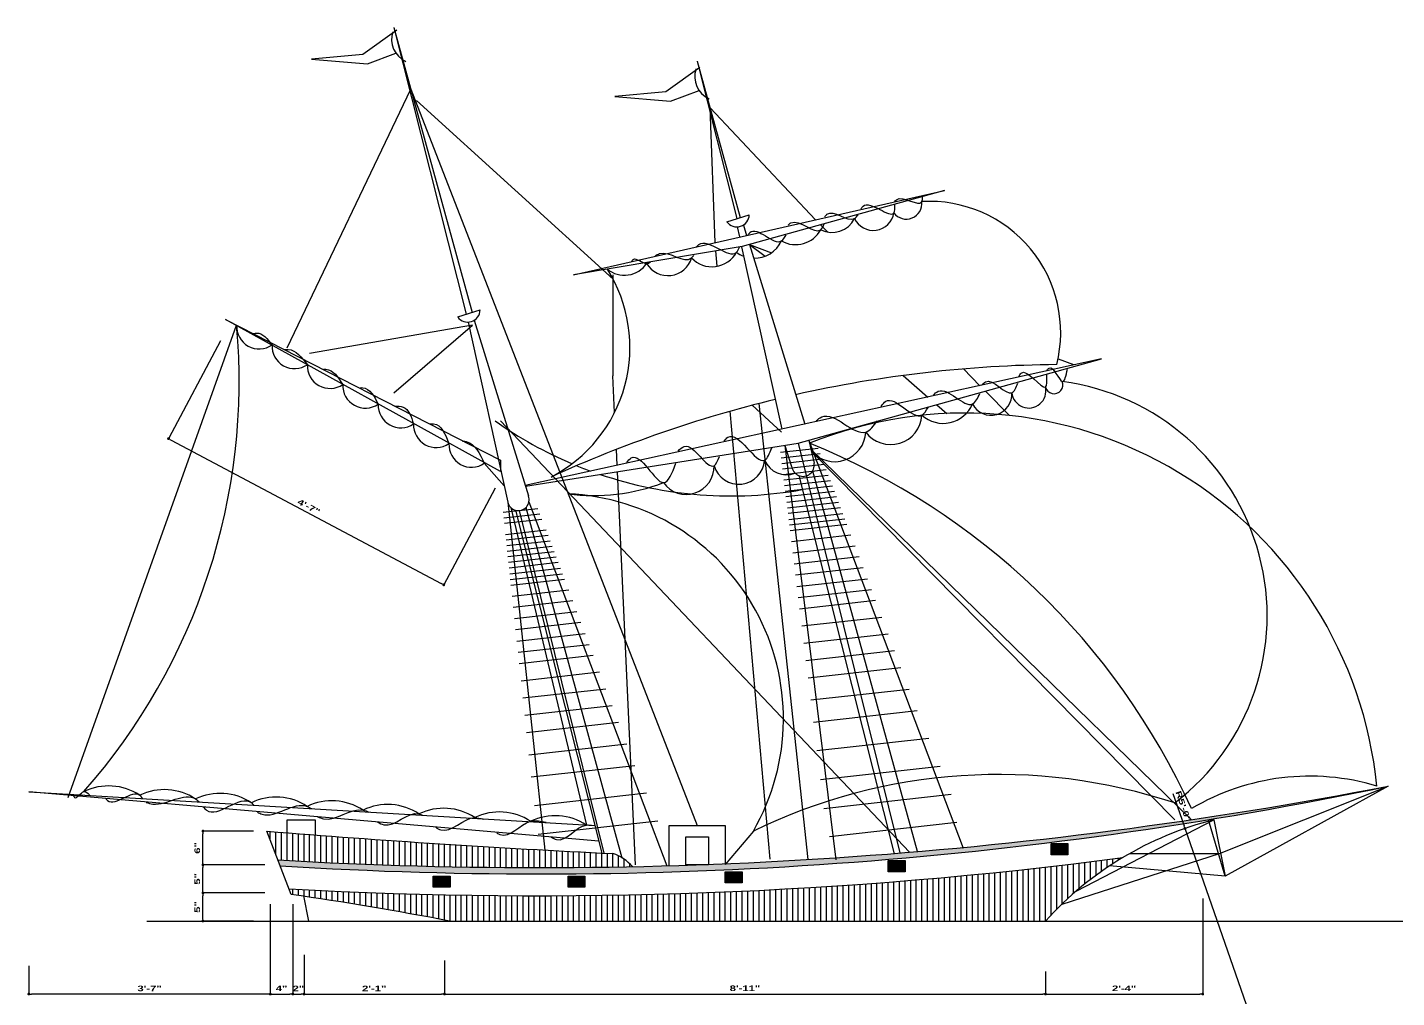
# Model space of a CAD drawing. Header units: inches. Extents: x 3 to 370, y 6 to 272.
# Drawn here: x 2.8 to 246.5, y 99.4 to 272 of the extents above; entities that cross this region are included whole.
import ezdxf

# ---------------------------------------------------------------- set-up
doc = ezdxf.new("R2010")
doc.units = ezdxf.units.IN
doc.header["$LTSCALE"] = 6
doc.header["$MEASUREMENT"] = 0
doc.layers.get('DEFPOINTS').update_dxf_attribs({"linetype": 'CONTINUOUS'})
for name, color, linetype in [('A-WALL', 15, 'CONTINUOUS'), ('DETAILS', 7, 'CONTINUOUS'), ('DIMLINE', 1, 'CONTINUOUS'), ('LINE', 231, 'CONTINUOUS'), ('SHADE', 6, 'CONTINUOUS'), ('TEXTL', 2, 'CONTINUOUS')]:
    doc.layers.add(name, color=color, linetype=linetype)
doc.styles.add('CITYBLUEPRINT', font='cityb___.ttf', dxfattribs={"width": 1.5, "height": 1})
doc.dimstyles.new('ARCH493', dxfattribs={"dimscale": 48, "dimtxt": 0.125, "dimasz": 0.0625, "dimexe": 0.125, "dimexo": 0, "dimgap": 0, "dimtad": 0, "dimdec": 6, "dimrnd": 1, "dimzin": 15, "dimdsep": 46, "dimlunit": 4, "dimtxsty": 'CITYBLUEPRINT', "dimblk": 'DOT', "dimcen": 0.0625, "dimdle": 0.09375, "dimclrd": 1, "dimclre": 1, "dimclrt": 2, "dimadec": 0, "dimazin": 0, "dimtfac": 1, "dimtdec": 6, "dimtix": 1, "dimtmove": 2, "dimatfit": 3, "dimldrblk": 'DOT', "dimfxl": 1, "dimtvp": 1, "dimtolj": 1, "dimtzin": 15, "dimarcsym": 0})
pattern_1 = [(90, (-21, 15), (-1, 6e-17), [])]

# ---------------------------------------------------------------- blocks, each defined once
blk = doc.blocks.new('DOT')
at = {"layer": 'DIMLINE', "color": 0, "linetype": 'ByBlock'}
blk.add_line((-0.5, 0), (-1, 0), dxfattribs=at)
at = {"layer": 'DIMLINE', "color": 0, "linetype": 'ByBlock', "const_width": 0.5}
blk.add_lwpolyline([(-0.25, 0, 1), (0.25, 0, 1)], format="xyb", close=True, dxfattribs=at)
blk = doc.blocks.new('*D32')
at = {"layer": 'DEFPOINTS', "color": 0}
for p in [(46, 116), (50, 116), (50, 100)]:
    blk.add_point(p, dxfattribs=at)
at = {"layer": 'DIMLINE', "color": 1, "lineweight": -2}
for p, q in [((46, 116), (46, 99.88)), ((50, 116), (50, 99.88)), ((46.5, 100), (49.5, 100))]:
    blk.add_line(p, q, dxfattribs=at)
at = {"layer": 'DIMLINE', "color": 1, "lineweight": -2, "xscale": 0.5, "yscale": 0.5, "zscale": 0.5, "rotation": 180}
blk.add_blockref('DOT', (46, 100), dxfattribs=at)
at = {"layer": 'DIMLINE', "color": 1, "lineweight": -2, "xscale": 0.5, "yscale": 0.5, "zscale": 0.5}
blk.add_blockref('DOT', (50, 100), dxfattribs=at)
at = {"layer": 'DIMLINE', "color": 7, "insert": (48, 101.02), "char_height": 1, "attachment_point": 5, "style": 'CITYBLUEPRINT'}
blk.add_mtext('\\A1;4"', dxfattribs=at)
blk = doc.blocks.new('*D33')
at = {"layer": 'DEFPOINTS', "color": 0}
for p in [(50, 116), (52, 107), (52, 100)]:
    blk.add_point(p, dxfattribs=at)
at = {"layer": 'DIMLINE', "color": 1, "lineweight": -2}
for p, q in [((52, 107), (52, 99.875)), ((50.5, 100), (51.5, 100))]:
    blk.add_line(p, q, dxfattribs=at)
at = {"layer": 'DIMLINE', "color": 1, "lineweight": -2, "xscale": 0.5, "yscale": 0.5, "zscale": 0.5, "rotation": 180}
blk.add_blockref('DOT', (50, 100), dxfattribs=at)
at = {"layer": 'DIMLINE', "color": 1, "lineweight": -2, "xscale": 0.5, "yscale": 0.5, "zscale": 0.5}
blk.add_blockref('DOT', (52, 100), dxfattribs=at)
at = {"layer": 'DIMLINE', "color": 7, "insert": (51, 101), "char_height": 1, "attachment_point": 5, "style": 'CITYBLUEPRINT'}
blk.add_mtext('\\A1;2"', dxfattribs=at)
blk = doc.blocks.new('*D34')
at = {"layer": 'DEFPOINTS', "color": 0}
for p in [(52, 107), (77, 106), (77, 100)]:
    blk.add_point(p, dxfattribs=at)
at = {"layer": 'DIMLINE', "color": 1, "lineweight": -2}
for p, q in [((77, 106), (77, 99.88)), ((52.5, 100), (76.5, 100))]:
    blk.add_line(p, q, dxfattribs=at)
at = {"layer": 'DIMLINE', "color": 1, "lineweight": -2, "xscale": 0.5, "yscale": 0.5, "zscale": 0.5, "rotation": 180}
blk.add_blockref('DOT', (52, 100), dxfattribs=at)
at = {"layer": 'DIMLINE', "color": 1, "lineweight": -2, "xscale": 0.5, "yscale": 0.5, "zscale": 0.5}
blk.add_blockref('DOT', (77, 100), dxfattribs=at)
at = {"layer": 'DIMLINE', "color": 7, "insert": (64.5, 101), "char_height": 1, "attachment_point": 5, "style": 'CITYBLUEPRINT'}
blk.add_mtext('\\A1;2\'-1"', dxfattribs=at)
blk = doc.blocks.new('*D35')
at = {"layer": 'DEFPOINTS', "color": 0}
for p in [(77, 106), (184, 104), (184, 100)]:
    blk.add_point(p, dxfattribs=at)
at = {"layer": 'DIMLINE', "color": 1, "lineweight": -2}
for p, q in [((184, 104), (184, 99.88)), ((77.5, 100), (183.5, 100))]:
    blk.add_line(p, q, dxfattribs=at)
at = {"layer": 'DIMLINE', "color": 1, "lineweight": -2, "xscale": 0.5, "yscale": 0.5, "zscale": 0.5, "rotation": 180}
blk.add_blockref('DOT', (77, 100), dxfattribs=at)
at = {"layer": 'DIMLINE', "color": 1, "lineweight": -2, "xscale": 0.5, "yscale": 0.5, "zscale": 0.5}
blk.add_blockref('DOT', (184, 100), dxfattribs=at)
at = {"layer": 'DIMLINE', "color": 7, "insert": (130.5, 101.03), "char_height": 1, "attachment_point": 5, "style": 'CITYBLUEPRINT'}
blk.add_mtext('\\A1;8\'-11"', dxfattribs=at)
blk = doc.blocks.new('*D36')
at = {"layer": 'DEFPOINTS', "color": 0}
for p in [(212, 117), (184, 104), (212, 100)]:
    blk.add_point(p, dxfattribs=at)
at = {"layer": 'DIMLINE', "color": 1, "lineweight": -2}
for p, q in [((212, 117), (212, 99.88)), ((184.5, 100), (211.5, 100))]:
    blk.add_line(p, q, dxfattribs=at)
at = {"layer": 'DIMLINE', "color": 1, "lineweight": -2, "xscale": 0.5, "yscale": 0.5, "zscale": 0.5, "rotation": 180}
blk.add_blockref('DOT', (184, 100), dxfattribs=at)
at = {"layer": 'DIMLINE', "color": 1, "lineweight": -2, "xscale": 0.5, "yscale": 0.5, "zscale": 0.5}
blk.add_blockref('DOT', (212, 100), dxfattribs=at)
at = {"layer": 'DIMLINE', "color": 7, "insert": (198, 101.02), "char_height": 1, "attachment_point": 5, "style": 'CITYBLUEPRINT'}
blk.add_mtext('\\A1;2\'-4"', dxfattribs=at)
blk = doc.blocks.new('*D38')
at = {"layer": 'DEFPOINTS', "color": 0}
for p in [(34, 118), (43, 118), (43, 113)]:
    blk.add_point(p, dxfattribs=at)
at = {"layer": 'DIMLINE', "color": 1, "lineweight": -2}
for p, q in [((43, 118), (33.875, 118)), ((34, 113.5), (34, 117.5)), ((43, 113), (33.875, 113))]:
    blk.add_line(p, q, dxfattribs=at)
at = {"layer": 'DIMLINE', "color": 1, "lineweight": -2, "xscale": 0.5, "yscale": 0.5, "zscale": 0.5}
for p, rotation in [((34, 118), 90), ((34, 113), 270)]:
    blk.add_blockref('DOT', p, dxfattribs=dict(at, rotation=rotation))
at = {"layer": 'DIMLINE', "color": 7, "insert": (33, 115.5), "char_height": 1, "attachment_point": 5, "rotation": 90, "style": 'CITYBLUEPRINT'}
blk.add_mtext('\\A1;5"', dxfattribs=at)
blk = doc.blocks.new('*D39')
at = {"layer": 'DEFPOINTS', "color": 0}
for p in [(34, 123), (45, 123), (45, 118)]:
    blk.add_point(p, dxfattribs=at)
at = {"layer": 'DIMLINE', "color": 1, "lineweight": -2}
for p, q in [((45, 123), (33.875, 123)), ((34, 118.5), (34, 122.5)), ((45, 118), (33.875, 118))]:
    blk.add_line(p, q, dxfattribs=at)
at = {"layer": 'DIMLINE', "color": 1, "lineweight": -2, "xscale": 0.5, "yscale": 0.5, "zscale": 0.5}
for p, rotation in [((34, 123), 90), ((34, 118), 270)]:
    blk.add_blockref('DOT', p, dxfattribs=dict(at, rotation=rotation))
at = {"layer": 'DIMLINE', "color": 7, "insert": (33, 120.5), "char_height": 1, "attachment_point": 5, "rotation": 90, "style": 'CITYBLUEPRINT'}
blk.add_mtext('\\A1;5"', dxfattribs=at)
blk = doc.blocks.new('*D40')
at = {"layer": 'DEFPOINTS', "color": 0}
for p in [(34, 129), (43, 129), (43, 123)]:
    blk.add_point(p, dxfattribs=at)
at = {"layer": 'DIMLINE', "color": 1, "lineweight": -2}
for p, q in [((43, 129), (33.875, 129)), ((34, 123.5), (34, 128.5)), ((43, 123), (33.875, 123))]:
    blk.add_line(p, q, dxfattribs=at)
at = {"layer": 'DIMLINE', "color": 1, "lineweight": -2, "xscale": 0.5, "yscale": 0.5, "zscale": 0.5}
for p, rotation in [((34, 129), 90), ((34, 123), 270)]:
    blk.add_blockref('DOT', p, dxfattribs=dict(at, rotation=rotation))
at = {"layer": 'DIMLINE', "color": 7, "insert": (33, 126), "char_height": 1, "attachment_point": 5, "rotation": 90, "style": 'CITYBLUEPRINT'}
blk.add_mtext('\\A1;6"', dxfattribs=at)
blk = doc.blocks.new('*D41')
at = {"layer": 'DEFPOINTS', "color": 0}
for p in [(208.84, 129.46), (228.69, 72.52)]:
    blk.add_point(p, dxfattribs=at)
at = {"layer": 'DIMLINE', "color": 1, "lineweight": -2}
for p, q in [((206.67, 135.7), (208.68, 129.93)), ((228.69, 72.52), (208.84, 129.46))]:
    blk.add_line(p, q, dxfattribs=at)
at = {"layer": 'DIMLINE', "color": 1, "lineweight": -2, "xscale": 0.5, "yscale": 0.5, "zscale": 0.5, "rotation": 289.2174218165774}
blk.add_blockref('DOT', (208.84, 129.46), dxfattribs=at)
at = {"layer": 'DIMLINE', "color": 2, "insert": (208.55, 133.39), "char_height": 1, "attachment_point": 5, "rotation": 289.2174, "style": 'CITYBLUEPRINT'}
blk.add_mtext('\\A1;R5\'-0"', dxfattribs=at)
blk = doc.blocks.new('*D57')
at = {"layer": 'DEFPOINTS', "color": 0}
for p in [(37, 216), (86, 190), (76.88, 172.82)]:
    blk.add_point(p, dxfattribs=at)
at = {"layer": 'DIMLINE', "color": 1, "lineweight": -2}
for p, q in [((28.32, 198.58), (76.44, 173.05)), ((86, 190), (76.82, 172.71))]:
    blk.add_line(p, q, dxfattribs=at)
at = {"layer": 'DIMLINE', "color": 1, "lineweight": -2, "xscale": 0.5, "yscale": 0.5, "zscale": 0.5}
for p, rotation in [((27.88, 198.82), 152.0490309721098), ((76.88, 172.82), 332.0490309721098)]:
    blk.add_blockref('DOT', p, dxfattribs=dict(at, rotation=rotation))
at = {"layer": 'DIMLINE', "color": 7, "insert": (52.86, 186.72), "char_height": 1, "attachment_point": 5, "rotation": 332.049, "style": 'CITYBLUEPRINT'}
blk.add_mtext('\\A1;4\'-7"', dxfattribs=at)
blk = doc.blocks.new('*D58')
at = {"layer": 'DEFPOINTS', "color": 0}
for p in [(3, 105), (46, 105), (3, 100)]:
    blk.add_point(p, dxfattribs=at)
at = {"layer": 'DIMLINE', "color": 1, "lineweight": -2}
for p, q in [((3, 105), (3, 99.875)), ((45.5, 100), (3.5, 100))]:
    blk.add_line(p, q, dxfattribs=at)
at = {"layer": 'DIMLINE', "color": 1, "lineweight": -2, "xscale": 0.5, "yscale": 0.5, "zscale": 0.5, "rotation": 180}
blk.add_blockref('DOT', (3, 100), dxfattribs=at)
at = {"layer": 'DIMLINE', "color": 1, "lineweight": -2, "xscale": 0.5, "yscale": 0.5, "zscale": 0.5}
blk.add_blockref('DOT', (46, 100), dxfattribs=at)
at = {"layer": 'DIMLINE', "color": 7, "insert": (24.5, 101), "char_height": 1, "attachment_point": 5, "style": 'CITYBLUEPRINT'}
blk.add_mtext('\\A1;3\'-7"', dxfattribs=at)

msp = doc.modelspace()

# ---------------------------------------------------------------- hatches: boundary and pattern name
at = {"layer": 'DETAILS'}
h = msp.add_hatch(dxfattribs=at)
h.set_pattern_fill('_U', color=256, angle=90, style=0, pattern_type=0)
h.set_pattern_definition(pattern_1)
edge = h.paths.add_edge_path()
edge.add_line((45.3968445, 128.9682043), (47.3622003, 123.8582791))
edge.add_arc((93.8172356, 917.927144), 795.4265727, 266.6518683369, 271.2000818927)
edge.add_arc((104.5, 117.5), 7.9056942, 40.889115528, 71.565051177)
edge.add_arc((204, 2111), 1988.3674208, 265.4249122165, 267.2037877238, ccw=False)
for points in [[(188, 126.7657777), (185, 126.7657777), (185, 124.7657777), (188, 124.7657777)], [(159, 123.7657784), (156, 123.7657784), (156, 121.7657784), (159, 121.7657784)], [(78, 121), (75, 121), (75, 119), (78, 119)], [(102, 121), (99, 121), (99, 119), (102, 119)], [(130, 121.7657784), (127, 121.7657784), (127, 119.7657784), (130, 119.7657784)]]:
    msp.add_hatch(color=256, dxfattribs=at).paths.add_polyline_path(points)
h = msp.add_hatch(dxfattribs=at)
h.set_pattern_fill('_U', color=256, angle=90, style=0, pattern_type=0)
h.set_pattern_definition(pattern_1)
edge = h.paths.add_edge_path()
edge.add_arc((93.8172356, 917.927144), 800.4265727, 266.8140105928, 277.4611577905, ccw=False)
edge.add_line((49.3316449, 118.7377231), (49.721744, 117.7234655))
edge.add_arc((-33.7472575, -466.256573), 589.9150444, 79.0919673598, 81.8657361377, ccw=False)
edge.add_line((77.8841997, 113), (184, 113))
edge.add_arc((228.6872254, 72.5212911), 60.2948919, 120.863963015, 137.828997851, ccw=False)
at = {"layer": 'DIMLINE'}
h = msp.add_hatch(color=256, dxfattribs=at)
edge = h.paths.add_edge_path()
edge.add_arc((93.8172356, 917.927144), 795.4265727, 266.6518683369, 280.9565784886, ccw=False)
edge.add_line((47.3622003, 123.8582791), (47.7562911, 122.8336432))
edge.add_arc((94.0810271, 858.0699909), 736.694284, 266.3947539352, 281.8212863711)

# ---------------------------------------------------------------- linework, layer by layer
at = {"layer": 'A-WALL'}
for p, q in [((49.721744, 117.7234655), (45.3968445, 128.9682043)), ((51.8976762, 117.5116189), (52.8, 113))]:
    msp.add_line(p, q, dxfattribs=at)
for centre, radius, start, end in [((93.8172356, 917.927144), 795.4265727, 266.6518683369, 280.9565784886), ((94.0810271, 858.0699909), 736.694284, 266.3947539352, 281.8212863711), ((228.6872254, 72.5212911), 60.2948919, 104.098515214, 137.828997851), ((204, 2111), 1988.3674208, 265.4249122165, 267.2037877238), ((104.5, 117.5), 7.9056942, 40.889115528, 71.565051177), ((93.8172356, 917.927144), 800.4265727, 266.8140105928, 277.4611577905), ((-33.7472575, -466.256573), 589.9150444, 79.0919673598, 81.8657361377)]:
    msp.add_arc(centre, radius, start, end, dxfattribs=at)
at = {"layer": 'DETAILS'}
for p, q in [((137.5933881, 197.6224922), (146.6660415, 123.9078118)), ((140, 198), (158.0503307, 125.1449458)), ((141.8516147, 198.5143374), (169.3358222, 125.9676665)), ((136.8457425, 196.4086592), (143.5296162, 197.1509391)), ((136.9656797, 195.4219789), (143.8919711, 196.1911805)), ((137.085617, 194.4352985), (144.254326, 195.231422)), ((137.2055542, 193.4486182), (144.616681, 194.2716634)), ((137.3254915, 192.4619379), (144.9790359, 193.3119049)), ((137.4454288, 191.4752575), (145.3413909, 192.3521463)), ((137.565366, 190.4885772), (145.7037458, 191.3923878)), ((137.6853033, 189.5018969), (146.0661007, 190.4326292)), ((137.8052405, 188.5152166), (146.4284557, 189.4728707)), ((137.9251778, 187.5285362), (146.7908106, 188.5131121)), ((87.4533645, 185.7404593), (93.6411283, 186.4276435)), ((87.5585488, 184.7521405), (94.0034832, 185.4678849)), ((88.267629, 187.5387067), (94.8563797, 125.6303442)), ((90.2960432, 186.0291122), (105.3968569, 125.0789492)), ((92.0367847, 187.599911), (116.5762052, 122.826231)), ((138.045115, 186.5418559), (147.1531656, 187.5533536)), ((138.1650523, 185.5551756), (147.5155205, 186.593595)), ((138.2983092, 184.4589191), (147.9181169, 185.5272502)), ((87.663733, 183.7638218), (94.3658382, 184.5081264)), ((138.4182465, 183.4722388), (148.2804719, 184.5674916)), ((138.5381837, 182.4855585), (148.6428268, 183.6077331)), ((87.8741016, 181.7871844), (95.0905481, 182.5886093)), ((87.9792858, 180.7988656), (95.452903, 181.6288507)), ((88.0844701, 179.8105469), (95.8152579, 180.6690922)), ((138.7780582, 180.5121978), (149.3675367, 181.688216)), ((88.1896544, 178.8222282), (96.1776129, 179.7093336)), ((88.2948386, 177.8339095), (96.5399678, 178.7495751)), ((139.0179328, 178.5388372), (150.0922466, 179.7686989)), ((88.4000229, 176.8455907), (96.9023228, 177.7898166)), ((88.5052072, 175.857272), (97.2646777, 176.830058)), ((88.6220727, 174.7591952), (97.6672741, 175.7637131)), ((139.2578073, 176.5654765), (150.8169565, 177.8491818)), ((139.4976818, 174.5921159), (151.5416663, 175.9296647)), ((88.727257, 173.7708765), (98.029629, 174.8039546)), ((88.8324412, 172.7825578), (98.391984, 173.844196)), ((139.750876, 172.5091791), (152.3066177, 173.9035613)), ((89.0428098, 170.8059203), (99.1166939, 171.9246789)), ((139.9907505, 170.5358184), (153.0313276, 171.9840442)), ((89.2531783, 168.8292829), (99.8414038, 170.0051619)), ((140.230625, 168.5624578), (153.7560374, 170.0645271)), ((89.4635468, 166.8526454), (100.5661136, 168.0856448)), ((89.6739154, 164.876008), (101.2908235, 166.1661277)), ((140.6037564, 165.4928407), (154.8833437, 167.0786651)), ((89.8959652, 162.7896124), (102.0557749, 164.1400243)), ((140.9768879, 162.4232236), (156.01065, 164.0928032)), ((90.1063337, 160.812975), (102.7804848, 162.2205072)), ((141.3500193, 159.3536065), (157.1379563, 161.1069412)), ((90.3167022, 158.8363375), (103.5051946, 160.3009901)), ((90.6439363, 155.7616233), (104.6325009, 157.3151281)), ((141.7231508, 156.2839894), (158.2652626, 158.1210793)), ((90.9711704, 152.686909), (105.7598072, 154.3292661)), ((142.2028998, 152.3372681), (159.7146823, 154.2820451)), ((91.2984044, 149.6121948), (106.8871135, 151.3434042)), ((142.6826488, 148.3905468), (161.1641021, 150.4430109)), ((91.6256385, 146.5374805), (108.0144198, 148.3575422)), ((92.0463756, 142.5842056), (109.4638395, 144.518508)), ((143.2956548, 143.347569), (163.2320765, 145.5616151)), ((92.4671126, 138.6309307), (110.9132593, 140.6794738)), ((143.9219804, 138.1950151), (165.2320765, 140.5616151)), ((93.0047152, 133.579579), (112.9812337, 135.7980781)), ((144.5701824, 133.0448907), (167.2320765, 135.5616151)), ((93.6711376, 128.4314781), (114.9812337, 130.7980781)), ((145.5701824, 128.0448907), (168.2320765, 130.5616151))]:
    msp.add_line(p, q, dxfattribs=at)
for points in [[(185, 126.7657777), (188, 126.7657777), (188, 124.7657777), (185, 124.7657777)], [(156, 123.7657784), (159, 123.7657784), (159, 121.7657784), (156, 121.7657784)], [(75, 121), (78, 121), (78, 119), (75, 119)], [(99, 121), (102, 121), (102, 119), (99, 119)], [(127, 121.7657784), (130, 121.7657784), (130, 119.7657784), (127, 119.7657784)]]:
    msp.add_lwpolyline(points, close=True, dxfattribs=at)
at = {"layer": 'DIMLINE'}
for p, q in [((68.5078986, 271.5097222), (62.4669473, 267.1533763)), ((62.4669473, 267.1533763), (53.3334657, 266.323477)), ((53.3334657, 266.323477), (63.2972638, 265.493577)), ((63.2972638, 265.493577), (68.3640141, 267.3926544)), ((122.4784756, 264.8705239), (116.4375243, 260.5141779)), ((49, 215), (71, 261)), ((71, 261), (122, 130)), ((72, 259), (107.0433611, 227.1914107)), ((116.4375243, 260.5141779), (107.3040427, 259.6842786)), ((107.3040427, 259.6842786), (117.2678408, 258.8543787)), ((117.2678408, 258.8543787), (122.3345911, 260.753456)), ((124.2801032, 257.7004245), (143.0490497, 237.7838749)), ((125.1742021, 233.7214096), (124.2801032, 257.7004245)), ((143.950324, 236.87509), (145.218102, 235.5967472)), ((125.5533436, 229.4876633), (125.3088235, 232.2181373)), ((131.2942246, 233.3595068), (135.2371766, 231.9000427)), ((131.2942246, 233.3595068), (134.1171362, 231.3003374)), ((107, 228), (107, 210)), ((10, 135), (40, 219)), ((82, 219), (53, 214)), ((68, 207), (82, 219)), ((27.9952601, 199.002118), (37.1711716, 216.2951821)), ((186.2339896, 213.023825), (189, 212)), ((107.2987132, 203.502987), (107, 210)), ((158.6390548, 210.0626043), (163.0702139, 206.224904)), ((169.3825404, 211.2309384), (172.3346266, 208.2542515)), ((173.3239741, 207.2566595), (177.5926581, 202.9524031)), ((132.9914535, 205.0797675), (141.684767, 123.9421744)), ((164.6582827, 204.849523), (166.4341391, 203.3115045)), ((135, 124), (127.8627944, 203.6987955)), ((131.756661, 204.7593385), (137, 200)), ((87, 202), (159.8200876, 125.2436914)), ((107.7308985, 194.1029587), (107.6019162, 196.9083237)), ((142.2220678, 196.9460962), (210, 131)), ((207, 131), (142.3015277, 196.6097184)), ((111, 123), (107.784068, 192.9465205)), ((215, 125), (245, 137)), ((245, 137), (216, 121)), ((189.4478764, 118.3006257), (214, 131)), ((216, 121), (213, 131)), ((214, 131), (216, 121)), ((132, 129), (127, 123.0734259)), ((187, 116), (215, 125)), ((198.9978485, 125), (215, 125)), ((216, 121), (195.3952155, 122.7917204)), ((24, 113), (364, 113))]:
    msp.add_line(p, q, dxfattribs=at)
for centre, radius, start, end in [((71.8303682, 269.8347303), 4.2402058, 160.668300878, 246.457302328), ((125.8009452, 263.1955319), 4.2402058, 160.668300878, 246.457302328), ((128, 261.3333333), 72.6941844, 234.706652409, 247.114518946), ((128, 261.3333333), 72.6941844, 247.817348113, 249.894328345), ((128, 261.3333333), 72.6941844, 251.325142065, 280.06974608)]:
    msp.add_arc(centre, radius, start, end, dxfattribs=at)
at = {"layer": 'LINE'}
for points in [[(157.1658705, 241.0482684), (157.4531816, 241.3354348), (162, 241), (162.1459291, 241.909769)], [(144.7157238, 238.2723224), (145.0988053, 238.7509338), (150, 238), (150.6534861, 238.655211)], [(151.1323379, 239.7081565), (151.5154193, 240.1867678), (157, 239), (157.1658705, 240.4739349)], [(131.0866369, 235.1032053), (131.373948, 235.4860945), (137, 234), (137.820258, 235.1134865)], [(138.2033395, 236.8364877), (138.6821912, 237.2193769), (144, 236), (144.6199535, 237.0279326)], [(121.7969121, 232.9015927), (122.2757639, 233.3802041), (129, 232), (129.5543111, 232.9015927)], [(114.5183648, 231.3700365), (115.2845277, 231.7529257), (121, 231), (121.4138306, 231.4657587)], [(110.304469, 230.317091), (110.5917801, 230.6999802), (113, 230), (113.6564316, 230.2213689)], [(43.0097317, 217.5115442), (43.5533217, 217.6020973), (46.2998726, 215.4912102)], [(48.44564, 214.7044013), (49.1704273, 214.7044013), (52.5997451, 211.9824204)], [(55.4519219, 211.1728348), (55.9049137, 211.1728348), (58.8996177, 208.4736307)], [(179.2742919, 209.7991203), (179.6709032, 210.4928413), (184, 208), (184.2319304, 210.1955324)], [(184.2454506, 210.8951002), (184.6420609, 211.3906155), (187, 209), (187.9141022, 211.1924092)], [(61.9955085, 207.8981325), (62.4485004, 207.8981325), (65.1994902, 204.9648409)], [(164.0047672, 206.561756), (164.8971418, 207.2554771), (171, 205), (172.3335991, 206.8590649)], [(172.7302103, 208.4447128), (173.3251267, 208.9402281), (178, 207), (179.0759868, 208.7089877)], [(154.7670358, 204.5754991), (155.5602574, 205.4674259), (162, 203), (163.0958677, 204.3772927)], [(68.1864039, 204.6382247), (69.6359796, 204.4571185), (71.4993628, 201.4560511)], [(143.1661627, 201.9988213), (144.1576894, 202.6925424), (152, 200), (154.0729663, 201.9988213)], [(74.4376987, 201.46887), (75.0718879, 201.46887), (77.7992354, 197.9472613)], [(126.7910265, 198.3944578), (127.4737887, 199.076877), (134, 195), (135.2572807, 197.1661018)], [(80.2360007, 198.3900678), (80.8701899, 198.2995154), (84.0991079, 194.4384715)], [(118.5978768, 196.6201664), (119.6902968, 197.4390702), (125, 194), (125.971711, 195.6647788)], [(109.4488604, 194.5729073), (110.2681748, 195.3918111), (116, 191), (118.18822, 194.4364235)], [(16.6779692, 134.8151574), (17.0403629, 134.4529456), (22.7501282, 135.3778374), (23.2010585, 134.8151574)], [(10.9702654, 135.2679222), (11.1514618, 134.9962636), (12.8086211, 136.040272), (13.7788177, 135.4490284)], [(23.9258469, 134.0907332), (25.1036271, 133.8190745), (32.6916352, 134.7154028), (33.3480877, 134.1812863)], [(34.091086, 133.2730165), (34.634676, 132.7296985), (42.6331422, 134.0529681), (43.060334, 133.6352289)], [(43.7074265, 132.3676236), (44.5228131, 132.0054118), (52.5746493, 133.3905335), (53.3108647, 133.0014947)], [(54.3980467, 131.552647), (55.4852278, 131.1904346), (62.5161563, 132.7280989), (63.548492, 132.3978084)], [(65.1097133, 130.5822273), (66.1968944, 130.1294625), (72.4576633, 132.0656643), (73.0823784, 131.8499694)], [(75.4379389, 129.6766976), (76.3439236, 129.2239327), (82.3991704, 131.4032296), (83.8635968, 131.1255453)], [(86.3268681, 128.678149), (86.8704591, 128.4064897), (92.3406774, 130.740795), (95.1149197, 130.5797616)], [(96.0209044, 127.9537248), (96.9268891, 127.50096), (102.2821844, 130.0783604), (103.1781839, 130.0364436)]]:
    msp.add_spline(points, degree=3, dxfattribs=at)
at = {"layer": 'SHADE'}
for p, q in [((68, 272), (80.8717057, 220.9570293)), ((68, 272), (81.9318267, 221.2881507)), ((122, 266), (129.6456231, 238.1699317)), ((122, 266), (129.0638411, 237.9882162)), ((100, 228), (166, 243)), ((166, 243), (130, 233)), ((127.266319, 237.4267726), (131.2562377, 238.672996)), ((129.1312215, 236.5081863), (129.5266412, 234.7106003)), ((130.2221563, 236.8413679), (130.789827, 234.997688)), ((130, 233), (100, 228)), ((129.9063595, 232.9843932), (137.0466465, 200.5245035)), ((131.2942246, 233.3595068), (141.1288304, 201.4186962)), ((38, 220), (87, 195)), ((87, 193), (38, 220)), ((79.3576972, 220.4841393), (83.3476159, 221.7303626)), ((81.2225997, 219.5655529), (88.267629, 187.5387067)), ((82.3135345, 219.8987345), (91.9383246, 188.6393628)), ((194, 213), (91.3601995, 190.5169961)), ((140, 198), (194, 213)), ((91.4033077, 190.3769894), (140, 198)), ((137.5933881, 197.6224922), (138.8132042, 193.8883333)), ((141.8516147, 198.5143374), (142.8095847, 194.458958)), ((87, 195), (87, 193)), ((142.5462498, 193.099083), (161.1323429, 125.4457041)), ((140.0796625, 192.2599562), (157.0572481, 124.9350478)), ((89.6657083, 186.0842603), (105.045246, 125.0964382)), ((91.4737586, 186.5555186), (108.5856872, 124.2680987)), ((104.5108984, 127.215403), (3, 136)), ((3, 136), (103.8118469, 129.9875036)), ((49, 128.6831737), (49, 131)), ((49, 131), (54, 131)), ((54, 131), (54, 128.29856)), ((117, 122.7566664), (117, 130)), ((117, 130), (127, 130)), ((127, 130), (127, 123.0734259))]:
    msp.add_line(p, q, dxfattribs=at)
msp.add_lwpolyline([(120, 128), (124, 128), (124, 123), (120, 123)], close=True, dxfattribs=at)
for centre, radius, start, end in [((129.055864, 238.7075404), 2.2006448, 215.59109526, 359.100567547), ((81.1472422, 221.7649071), 2.2006448, 215.59109526, 359.100567547), ((140.8162668, 194.1395225), 2.018751, 187.14772796, 9.104419144), ((90.1461029, 187.9452088), 1.9219543, 192.210537083, 21.172124552)]:
    msp.add_arc(centre, radius, start, end, dxfattribs=at)
at = {"layer": 'TEXTL'}
for p, q in [((84.0991079, 194.4384715), (87.6348095, 190.4155172)), ((88.8217299, 186.5523899), (102.2821844, 130.0783604))]:
    msp.add_line(p, q, dxfattribs=at)
for centre, radius, start, end in [((153.3461538, 239.5769231), 3.6991123, 205.232831323, 351.027373385), ((159.2272727, 240.6818182), 2.7909239, 217.056528189, 6.546290783), ((163.3774373, 217.7089136), 23.3317817, 345.836840172, 93.384536308), ((146, 240), 4.472136, 243.434948823, 333.434948823), ((139.5, 238.5), 5.1478151, 240.945395901, 330.945395901), ((124.6428571, 234.3571429), 4.9538688, 222.662694141, 331.587338557), ((132.1875, 236.25), 5.3125, 233.130102354, 248.941073195), ((132.1875, 236.25), 5.3125, 268.401727325, 334.942384582), ((109.0454545, 232.6818182), 4.7781355, 230.40379136, 325.856413348), ((116.7857143, 232.2142857), 4.3857376, 210.323606863, 343.926425835), ((83.9899329, 215.0973154), 26.0332037, 297.473383223, 32.278602161), ((-69.8401639, 209.0658032), 110.2884848, 318.53732801, 5.167901732), ((44.0271337, 218.8205732), 4.0311289, 177.448904911, 304.318802557), ((50.3270063, 215.3117835), 4.0311289, 177.448904911, 304.318802557), ((56.6268788, 211.8029937), 4.0311289, 177.448904911, 304.318802557), ((187.9047264, -9.071269), 221.0794743, 90.493642102, 102.642252472), ((62.9267514, 208.2942039), 4.0311289, 177.448904911, 304.318802557), ((181.0294118, 207.3235294), 3.0466386, 186.095861545, 12.828782871), ((185.5306878, 208.4079366), 1.5841141, 194.922791677, 21.947105969), ((181.4512195, 167.3536585), 42.0143633, 307.451982781, 82.410851575), ((69.226624, 204.7854141), 4.0311289, 177.448904911, 304.318802557), ((187.9047264, -9.071269), 221.0794743, 103.608989601, 114.563973316), ((165.7857143, 207.2142857), 5.6649657, 228.066485501, 336.991129917), ((174.3, 206.7), 3.7121422, 207.255328375, 4.635463427), ((169.6490951, 129.6648951), 73.7167485, 5.710604246, 112.028768631), ((156.4473684, 203.3421053), 5.5631604, 216.924103665, 356.474384803), ((75.5264965, 201.2766243), 4.0311289, 177.448904911, 304.318802557), ((146.4705882, 200.2647059), 5.5357442, 221.072166067, 357.259209406), ((81.8263691, 197.7678346), 4.0311289, 177.448904911, 304.318802557), ((94.5920556, 80.3347658), 126.8566929, 24.529099714, 68.055234058), ((120.0454545, 193.8636364), 4.9564217, 215.293347591, 1.576550055), ((129.4090909, 195.3181818), 4.601922, 196.645038215, 356.035345277), ((137.8571429, 196.5714286), 4.1649656, 202.166345822, 291.722911078), ((103.5909091, 223.2272727), 34.5337899, 262.360504765, 291.059168851), ((97.3181818, 149), 40.0353408, 330.029196507, 87.592390979), ((175.6363636, 39.4545455), 99.61185, 71.647729012, 115.980420656), ((17.195049, 126.9397704), 10.102469, 56.641670413, 115.733995653), ((231.0409686, 97.5370094), 41.2352526, 73.140870579, 120.681583659), ((27.136556, 126.2773358), 10.102469, 56.641670413, 115.733995653), ((37.0780631, 125.6149012), 10.102469, 56.641670413, 115.733995653), ((47.0195701, 124.9524665), 10.102469, 56.641670413, 115.733995653), ((56.9610771, 124.2900319), 10.102469, 56.641670413, 115.733995653), ((66.9025842, 123.6275973), 10.102469, 56.641670413, 115.733995653), ((76.8440912, 122.9651627), 10.102469, 56.641670413, 115.733995653), ((86.7855982, 122.302728), 10.102469, 56.641670413, 115.733995653), ((96.7271052, 121.6402934), 10.102469, 56.641670413, 115.733995653)]:
    msp.add_arc(centre, radius, start, end, dxfattribs=at)

# ---------------------------------------------------------------- dimensions: what is measured, and where the dimension line sits
at = {"layer": 'DIMLINE'}
dim = msp.add_aligned_dim(p1=(37, 216), p2=(86, 190), distance=-19.451706, dimstyle='ARCH493', override={"dimscale": 1, "dimtxt": 1.5, "dimasz": 0.5, "dimblk1": 'DOT', "dimblk2": 'DOT', "dimsah": 1, "dimcen": 1, "dimse1": 1, "dimclrt": 7}, dxfattribs=at)
dim.commit()
dim.dimension.update_dxf_attribs({"geometry": '*D57', "text_midpoint": (52.8624842, 186.7216047)})
dim = msp.add_radius_dim(center=(228.6872254, 72.5212911), mpoint=(208.8409334, 129.4563302), dimstyle='ARCH493', override={"dimscale": 1, "dimtxt": 1.5, "dimasz": 0.5, "dimblk1": 'DOT', "dimblk2": 'DOT', "dimsah": 1, "dimcen": 1}, dxfattribs=at)
dim.commit()
dim.dimension.update_dxf_attribs({"geometry": '*D41', "text_midpoint": (208.5528381, 133.3852298)})
for base, p1, p2, picture, middle in [((34, 129), (43, 123), (43, 129), '*D40', (33, 126)), ((34, 123), (45, 118), (45, 123), '*D39', (33, 120.5)), ((34, 118), (43, 113), (43, 118), '*D38', (33, 115.5))]:
    dim = msp.add_linear_dim(base=base, p1=p1, p2=p2, angle=90, dimstyle='ARCH493', override={"dimscale": 1, "dimtxt": 1.5, "dimasz": 0.5, "dimblk1": 'DOT', "dimblk2": 'DOT', "dimsah": 1, "dimcen": 1, "dimclrt": 7}, dxfattribs=at)
    dim.commit()
    dim.dimension.update_dxf_attribs({"geometry": picture, "text_midpoint": middle})
for base, p1, p2, override, picture, middle in [((50, 100), (46, 116), (50, 116), {"dimscale": 1, "dimtxt": 1.5, "dimasz": 0.5, "dimblk1": 'DOT', "dimblk2": 'DOT', "dimsah": 1, "dimcen": 1, "dimclrt": 7}, '*D32', (48, 101.0236613)), ((52, 100), (50, 116), (52, 107), {"dimscale": 1, "dimtxt": 1.5, "dimasz": 0.5, "dimblk1": 'DOT', "dimblk2": 'DOT', "dimsah": 1, "dimcen": 1, "dimse1": 1, "dimclrt": 7}, '*D33', (51, 101)), ((212, 100), (184, 104), (212, 117), {"dimscale": 1, "dimtxt": 1.5, "dimasz": 0.5, "dimblk1": 'DOT', "dimblk2": 'DOT', "dimsah": 1, "dimcen": 1, "dimse1": 1, "dimclrt": 7}, '*D36', (198, 101.0236613)), ((3, 100), (46, 105), (3, 105), {"dimscale": 1, "dimtxt": 1.5, "dimasz": 0.5, "dimblk1": 'DOT', "dimblk2": 'DOT', "dimsah": 1, "dimcen": 1, "dimse1": 1, "dimclrt": 7}, '*D58', (24.5, 101)), ((77, 100), (52, 107), (77, 106), {"dimscale": 1, "dimtxt": 1.5, "dimasz": 0.5, "dimblk1": 'DOT', "dimblk2": 'DOT', "dimsah": 1, "dimcen": 1, "dimse1": 1, "dimclrt": 7}, '*D34', (64.5, 101.0049813)), ((184, 100), (77, 106), (184, 104), {"dimscale": 1, "dimtxt": 1.5, "dimasz": 0.5, "dimblk1": 'DOT', "dimblk2": 'DOT', "dimsah": 1, "dimcen": 1, "dimse1": 1, "dimclrt": 7}, '*D35', (130.5, 101.0286426))]:
    dim = msp.add_linear_dim(base=base, p1=p1, p2=p2, dimstyle='ARCH493', override=override, dxfattribs=at)
    dim.commit()
    dim.dimension.update_dxf_attribs({"geometry": picture, "text_midpoint": middle})

doc.saveas('drawing.dxf')
